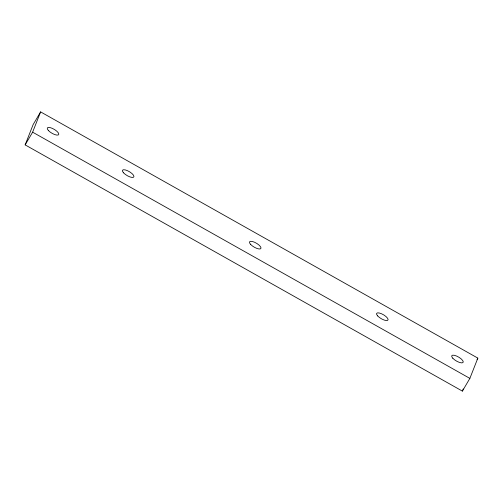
<?xml version="1.0" encoding="UTF-8"?>
<svg xmlns="http://www.w3.org/2000/svg" width="503" height="503" viewBox="0 0 503 503"><rect width="100%" height="100%" fill="white"/><g stroke="black" fill="none" stroke-linecap="round" stroke-linejoin="round"><path stroke-width="0.75" d="M25.15 144.883L33.135 124.612L40.611 111.892L477.85 358.117L469.865 378.388L462.389 391.108L25.15 144.883L32.626 132.17L40.611 111.892M462.389 391.108L463.244 388.932M477.064 359.456L477.85 358.117M32.626 132.17L469.865 378.388M48.363 130.484A6.596 2.264 30.4 0 0 58.342 134.936A6.596 2.264 30.4 0 0 52.337 128.372A6.596 2.264 30.4 0 0 48.363 130.484M123.512 172.806A6.596 2.264 30.4 0 0 133.49 177.257A6.596 2.264 30.4 0 0 127.485 170.693A6.596 2.264 30.4 0 0 123.512 172.806M250.588 244.364A6.596 2.264 30.4 0 0 260.56 248.815A6.596 2.264 30.4 0 0 254.562 242.251A6.596 2.264 30.4 0 0 250.588 244.364M377.659 315.922A6.596 2.264 30.4 0 0 387.637 320.373A6.596 2.264 30.4 0 0 381.632 313.809A6.596 2.264 30.4 0 0 377.659 315.922M452.807 358.243A6.596 2.264 30.4 0 0 462.785 362.694A6.596 2.264 30.4 0 0 456.787 356.13A6.596 2.264 30.4 0 0 452.807 358.243"/></g></svg>
